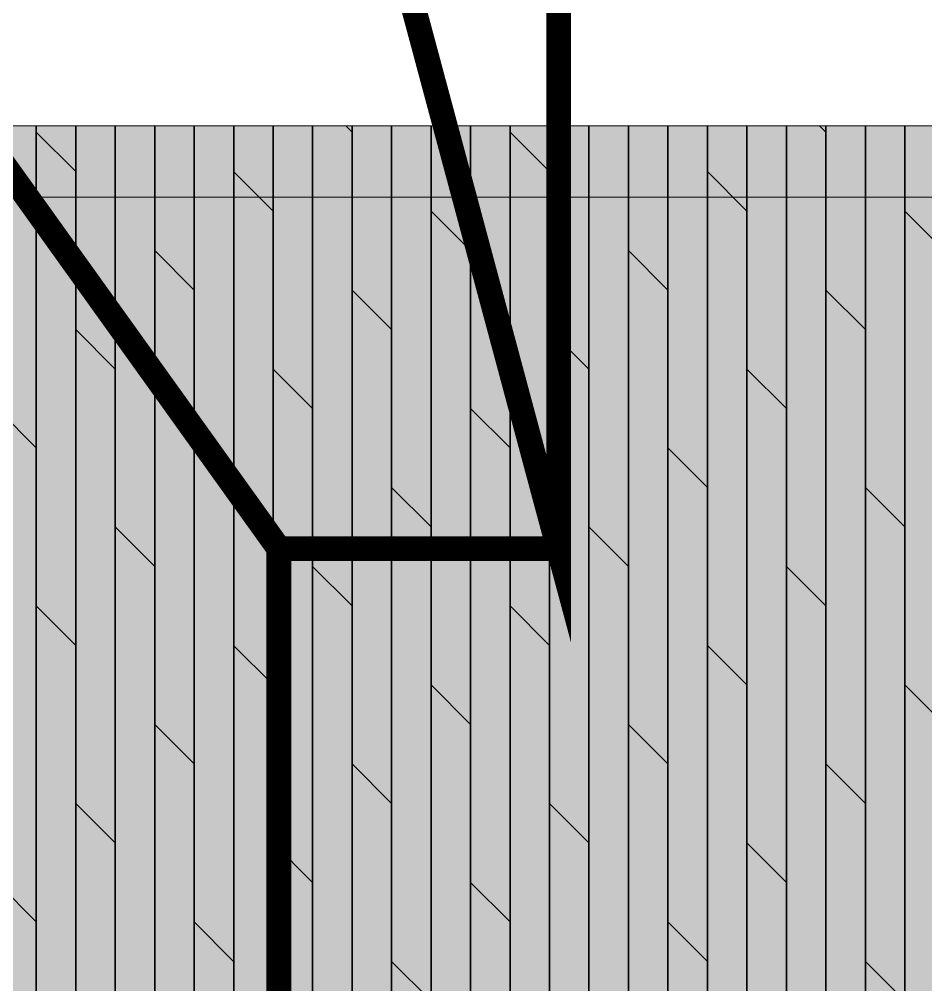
# Model space of a CAD drawing. Header units: millimetres. Extents: x -179928 to 528275, y -469666 to 511935.
# Drawn here: x 234895 to 236353, y 29392 to 30944 of the extents above; entities that cross this region are included whole.
import ezdxf

# ---------------------------------------------------------------- set-up
doc = ezdxf.new("R2010")
doc.units = ezdxf.units.MM
doc.linetypes.add('DASHED', pattern=[0.75, 0.5, -0.25])
doc.layers.add('ad-Landscape', color=94, linetype='Continuous', lineweight=35)
for name, color, linetype in [('ad-Plinth', 8, 'Continuous'), ('ad-Primary Roof', 5, 'Continuous'), ('ad-Secondary Roof', 6, 'Continuous'), ('ad-Verandah', 33, 'Continuous')]:
    doc.layers.add(name, color=color, linetype=linetype)

# ---------------------------------------------------------------- blocks, each defined once
blk = doc.blocks.new('zw$6CCD')
at = {"transparency": 33554559}
h = blk.add_hatch(color=43, dxfattribs=at)
h.dxf.hatch_style = 1
h.paths.add_polyline_path([(6190, -13620), (12120, -13620), (12120, -4745), (13640, -4745), (13640, -8875), (14550, -8875), (14550, -14830), (6190, -14830)])
at = {"layer": 'ad-Landscape', "transparency": 33554687}
h = blk.add_hatch(dxfattribs=at)
h.set_pattern_fill('DOLMIT', color=44, scale=10, angle=90)
h.set_pattern_definition([(90, (6195, -14830), (-63.5, 2e-14), []), (135, (6195, -14830), (-127, -127), [89.8026, -179.605])])
h.paths.add_polyline_path([(6190, -13620), (12120, -13620), (12120, -4745), (13640, -4745), (13640, -8875), (14550, -8875), (14550, -14830), (6190, -14830)])
at = {"layer": 'ad-Verandah', "lineweight": 9}
blk.add_lwpolyline([(6190, -13620), (12120, -13620), (12120, -4745), (13640, -4745), (13640, -8875), (14550, -8875), (14550, -14830), (6190, -14830)], close=True, dxfattribs=at)
blk = doc.blocks.new('A$Ca594aa6c')
at = {"layer": 'ad-Primary Roof', "linetype": 'DASHED', "ltscale": 2, "const_width": 40}
blk.add_lwpolyline([(12570, -5425), (12570, -8425)], dxfattribs=at)
at = {"layer": 'ad-Secondary Roof', "linetype": 'DASHED', "ltscale": 2, "const_width": 40}
for points in [[(13020, 450), (12231.4, -2487.5), (13020, -5425)], [(13020, 450), (12570, 450), (10464.6, -2487.5), (12570, -5425), (13020, -5425)]]:
    blk.add_lwpolyline(points, close=True, dxfattribs=at)
blk = doc.blocks.new('1625W-Roof Plan')
blk.add_blockref('A$Ca594aa6c', (0, 13620))
blk = doc.blocks.new('1625_West Villa')
at = {"layer": 'ad-Verandah'}
blk.add_blockref('zw$6CCD', (0, 13620), dxfattribs=at)
blk.add_blockref('1625W-Roof Plan', (0, 0))
blk = doc.blocks.new("All Plot's Villa Plans")
at = {"ltscale": 5}
blk.add_blockref('1625_West Villa', (222742.3, 21898.3), dxfattribs=at)
blk = doc.blocks.new('zw$F00C')
at = {"layer": 'ad-Verandah', "lineweight": 9}
blk.add_lwpolyline([(6195, 0), (12120, 0), (12120, 8760), (13640, 8760), (13640, 4630), (14550, 4630), (14550, -1210), (6195, -1210)], close=True, dxfattribs=at)
blk = doc.blocks.new('zw$898C')
at = {"layer": 'ad-Plinth', "ltscale": 5}
blk.add_blockref('zw$F00C', (30903.5, -406860.5), dxfattribs=at)
blk = doc.blocks.new("Villa's Boundary")
at = {"ltscale": 5}
blk.add_blockref('zw$898C', (191838.8, 428758.8), dxfattribs=at)

msp = doc.modelspace()

# ---------------------------------------------------------------- block references
at = {"ltscale": 5}
msp.add_blockref("Villa's Boundary", (0, 0), dxfattribs=at)

# ---------------------------------------------------------------- next in the draw order: block references
msp.add_blockref("All Plot's Villa Plans", (0, 0), dxfattribs=at)

doc.saveas('drawing.dxf')
